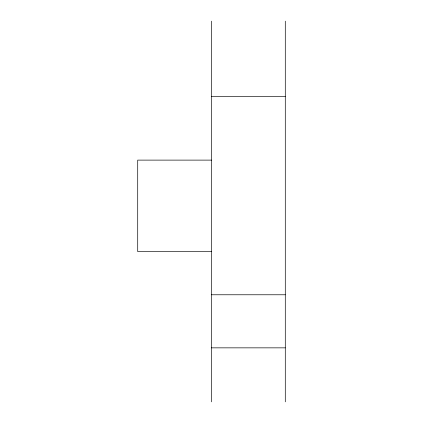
<?xml version="1.0" encoding="UTF-8"?>
<svg xmlns="http://www.w3.org/2000/svg" width="423" height="423" viewBox="0 0 423 423"><rect width="100%" height="100%" fill="white"/><g stroke="black" fill="none" stroke-linecap="round" stroke-linejoin="round"><path stroke-width="0.63" d="M211.5 96.439L285.292 96.439M211.5 160.116L137.708 160.116L137.708 251.579L211.5 251.579M211.5 294.773L285.292 294.773M211.5 347.849L285.292 347.849M285.292 21.15L285.292 401.85M211.5 21.15L211.5 401.85"/></g></svg>
